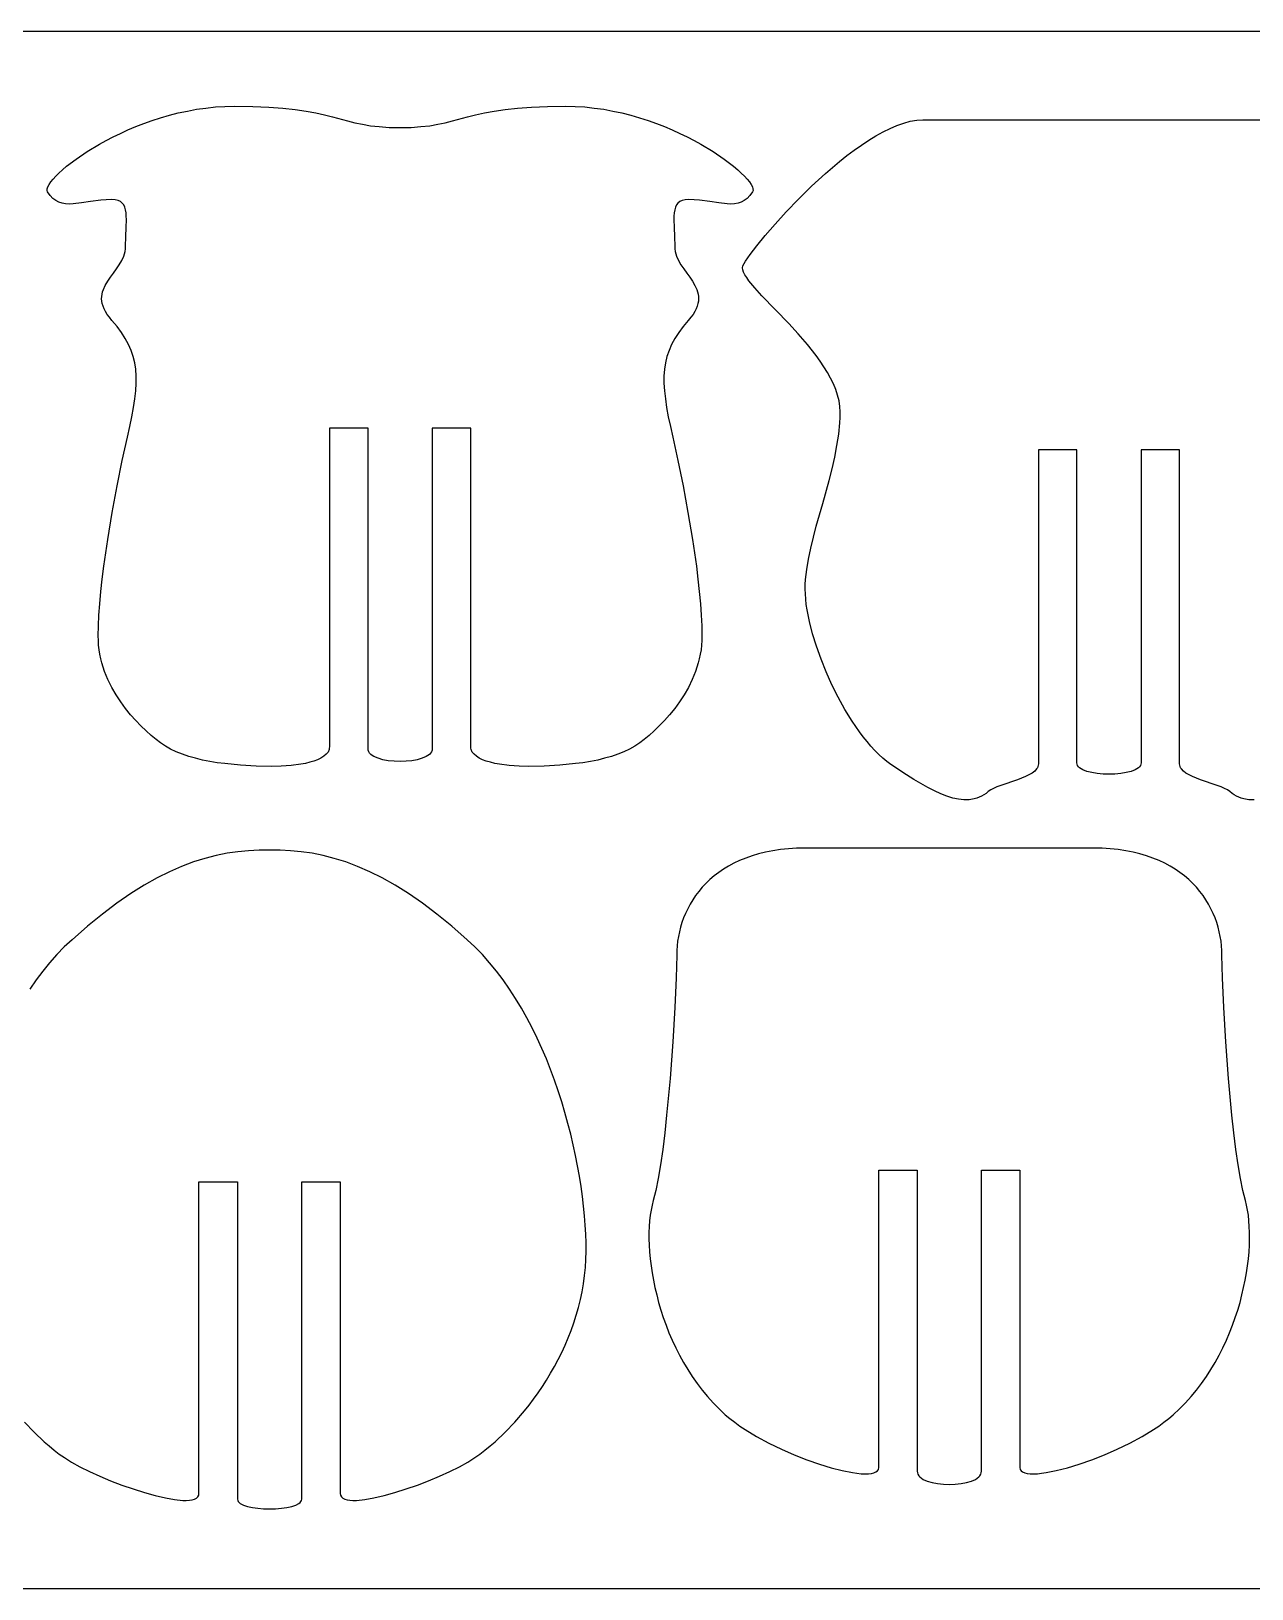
# Model space of a CAD drawing. Extents: x -1907 to 1907, y -3764 to 3764.
# Drawn here: x 45 to 1187, y 2307 to 3764 of the extents above; entities that cross this region are included whole.
import ezdxf

# ---------------------------------------------------------------- set-up
doc = ezdxf.new("R2010")
doc.units = 0
doc.header["$MEASUREMENT"] = 0
doc.layers.get('0').update_dxf_attribs({"linetype": 'CONTINUOUS'})

msp = doc.modelspace()

# ---------------------------------------------------------------- linework, layer by layer
for p, q in [((-1907, 3764.3), (1907, 3764.3)), ((182.4, 3687.7), (190.9, 3689.5)), ((190.9, 3689.5), (199.5, 3691.1)), ((199.5, 3691.1), (208.2, 3692.3)), ((208.2, 3692.3), (217.1, 3693.3)), ((217.1, 3693.3), (226, 3693.8)), ((226, 3693.8), (235.1, 3694)), ((235.1, 3694), (252.1, 3693.8)), ((252.1, 3693.8), (267, 3693.2)), ((267, 3693.2), (280.2, 3692.2)), ((280.2, 3692.2), (291.8, 3690.9)), ((291.8, 3690.9), (302, 3689.4)), ((302, 3689.4), (311.1, 3687.7)), ((468.8, 3687.7), (477.9, 3689.4)), ((477.9, 3689.4), (488.1, 3690.9)), ((488.1, 3690.9), (499.7, 3692.2)), ((499.7, 3692.2), (512.8, 3693.2)), ((512.8, 3693.2), (527.8, 3693.8)), ((527.8, 3693.8), (544.8, 3694)), ((544.8, 3694), (553.8, 3693.8)), ((553.8, 3693.8), (562.8, 3693.3)), ((562.8, 3693.3), (571.6, 3692.3)), ((571.6, 3692.3), (580.4, 3691.1)), ((580.4, 3691.1), (589, 3689.5)), ((589, 3689.5), (597.5, 3687.7)), ((135.3, 3671.9), (142.6, 3674.9)), ((142.6, 3674.9), (150.2, 3677.9)), ((150.2, 3677.9), (157.9, 3680.6)), ((157.9, 3680.6), (165.9, 3683.2)), ((165.9, 3683.2), (174.1, 3685.6)), ((174.1, 3685.6), (182.4, 3687.7)), ((311.1, 3687.7), (319.3, 3685.9)), ((319.3, 3685.9), (326.8, 3684)), ((326.8, 3684), (340.8, 3680.3)), ((340.8, 3680.3), (347.6, 3678.6)), ((347.6, 3678.6), (354.7, 3677.1)), ((354.7, 3677.1), (362.3, 3675.8)), ((362.3, 3675.8), (370.5, 3674.9)), ((370.5, 3674.9), (379.7, 3674.2)), ((379.7, 3674.2), (389.9, 3674)), ((389.9, 3674), (400.2, 3674.2)), ((400.2, 3674.2), (409.4, 3674.9)), ((409.4, 3674.9), (417.6, 3675.8)), ((417.6, 3675.8), (425.2, 3677.1)), ((425.2, 3677.1), (432.2, 3678.6)), ((432.2, 3678.6), (439.1, 3680.3)), ((439.1, 3680.3), (453, 3684)), ((453, 3684), (460.6, 3685.9)), ((460.6, 3685.9), (468.8, 3687.7)), ((597.5, 3687.7), (605.8, 3685.6)), ((605.8, 3685.6), (614, 3683.2)), ((614, 3683.2), (621.9, 3680.6)), ((621.9, 3680.6), (629.7, 3677.9)), ((629.7, 3677.9), (637.3, 3674.9)), ((637.3, 3674.9), (644.6, 3671.9)), ((841.8, 3670.1), (848.4, 3673.3)), ((848.4, 3673.3), (854.8, 3676.1)), ((854.8, 3676.1), (861.1, 3678.3)), ((861.1, 3678.3), (867.3, 3679.9)), ((867.3, 3679.9), (873.3, 3680.9)), ((873.3, 3680.9), (879, 3681.3)), ((879, 3681.3), (1227.4, 3681.3)), ((108.6, 3658.5), (114.8, 3661.9)), ((114.8, 3661.9), (121.4, 3665.3)), ((121.4, 3665.3), (128.2, 3668.6)), ((128.2, 3668.6), (135.3, 3671.9)), ((644.6, 3671.9), (651.7, 3668.6)), ((651.7, 3668.6), (658.5, 3665.3)), ((658.5, 3665.3), (665.1, 3661.9)), ((665.1, 3661.9), (671.3, 3658.5)), ((821.6, 3657.7), (828.4, 3662.2)), ((828.4, 3662.2), (835.1, 3666.4)), ((835.1, 3666.4), (841.8, 3670.1)), ((77.9, 3637.8), (86.7, 3644.5)), ((86.7, 3644.5), (97, 3651.5)), ((97, 3651.5), (108.6, 3658.5)), ((671.3, 3658.5), (682.9, 3651.5)), ((682.9, 3651.5), (693.2, 3644.5)), ((693.2, 3644.5), (702, 3637.8)), ((801.2, 3642.4), (808, 3647.8)), ((808, 3647.8), (814.8, 3652.9)), ((814.8, 3652.9), (821.6, 3657.7)), ((67.7, 3628.5), (70.7, 3631.5)), ((70.7, 3631.5), (74.1, 3634.6)), ((74.1, 3634.6), (77.9, 3637.8)), ((702, 3637.8), (705.8, 3634.6)), ((705.8, 3634.6), (709.2, 3631.5)), ((709.2, 3631.5), (712.1, 3628.5)), ((775, 3619.1), (787.9, 3631)), ((787.9, 3631), (794.5, 3636.8)), ((794.5, 3636.8), (801.2, 3642.4)), ((59.7, 3615.2), (59.8, 3616.8)), ((60.1, 3613.9), (59.7, 3615.2)), ((59.8, 3616.8), (60.4, 3618.6)), ((60.4, 3618.6), (61.5, 3620.8)), ((61.5, 3620.8), (63.1, 3623.1)), ((63.1, 3623.1), (65.2, 3625.7)), ((65.2, 3625.7), (67.7, 3628.5)), ((712.1, 3628.5), (714.7, 3625.7)), ((714.7, 3625.7), (716.8, 3623.1)), ((716.8, 3623.1), (718.4, 3620.8)), ((718.4, 3620.8), (719.5, 3618.6)), ((719.5, 3618.6), (720.1, 3616.8)), ((720.2, 3615.2), (719.8, 3613.9)), ((720.1, 3616.8), (720.2, 3615.2)), ((762.7, 3607), (775, 3619.1)), ((62.5, 3610.5), (60.1, 3613.9)), ((65.1, 3607.8), (62.5, 3610.5)), ((67.8, 3605.7), (65.1, 3607.8)), ((70.7, 3604.2), (67.8, 3605.7)), ((73.8, 3603.2), (70.7, 3604.2)), ((77, 3602.7), (73.8, 3603.2)), ((80.4, 3602.5), (77, 3602.7)), ((84, 3602.7), (80.4, 3602.5)), ((91.7, 3603.6), (84, 3602.7)), ((100.3, 3604.9), (91.7, 3603.6)), ((109.8, 3606.1), (100.3, 3604.9)), ((114.9, 3606.4), (109.8, 3606.1)), ((120.3, 3606.6), (114.9, 3606.4)), ((123.4, 3606.4), (120.3, 3606.6)), ((126, 3605.7), (123.4, 3606.4)), ((128.2, 3604.7), (126, 3605.7)), ((129.9, 3603.3), (128.2, 3604.7)), ((131.3, 3601.6), (129.9, 3603.3)), ((132.3, 3599.5), (131.3, 3601.6)), ((648.6, 3601.6), (647.6, 3599.5)), ((649.9, 3603.3), (648.6, 3601.6)), ((651.7, 3604.7), (649.9, 3603.3)), ((653.8, 3605.7), (651.7, 3604.7)), ((656.5, 3606.4), (653.8, 3605.7)), ((659.6, 3606.6), (656.5, 3606.4)), ((665, 3606.4), (659.6, 3606.6)), ((670.1, 3606.1), (665, 3606.4)), ((679.6, 3604.9), (670.1, 3606.1)), ((688.2, 3603.6), (679.6, 3604.9)), ((695.9, 3602.7), (688.2, 3603.6)), ((699.5, 3602.5), (695.9, 3602.7)), ((702.9, 3602.7), (699.5, 3602.5)), ((706.1, 3603.2), (702.9, 3602.7)), ((709.2, 3604.2), (706.1, 3603.2)), ((712, 3605.7), (709.2, 3604.2)), ((714.8, 3607.8), (712, 3605.7)), ((717.3, 3610.5), (714.8, 3607.8)), ((719.8, 3613.9), (717.3, 3610.5)), ((751.3, 3595.1), (762.7, 3607)), ((133, 3597), (132.3, 3599.5)), ((133.5, 3594.3), (133, 3597)), ((133.7, 3591.2), (133.5, 3594.3)), ((133.6, 3580.4), (133.8, 3587.9)), ((133.8, 3587.9), (133.7, 3591.2)), ((646.2, 3591.2), (646.1, 3587.9)), ((646.1, 3587.9), (646.3, 3580.4)), ((646.4, 3594.3), (646.2, 3591.2)), ((646.9, 3597), (646.4, 3594.3)), ((647.6, 3599.5), (646.9, 3597)), ((740.8, 3583.6), (751.3, 3595.1)), ((133, 3562.8), (133.2, 3572)), ((133.2, 3572), (133.6, 3580.4)), ((646.3, 3580.4), (646.7, 3572)), ((646.7, 3572), (646.9, 3562.8)), ((723.7, 3563.3), (731.6, 3572.9)), ((731.6, 3572.9), (740.8, 3583.6)), ((132, 3556), (132.6, 3558.2)), ((132.6, 3558.2), (132.9, 3560.5)), ((132.9, 3560.5), (133, 3562.8)), ((646.9, 3562.8), (647, 3560.5)), ((647, 3560.5), (647.3, 3558.2)), ((647.3, 3558.2), (647.8, 3556)), ((717.5, 3555.2), (723.7, 3563.3)), ((124.5, 3541.7), (127.2, 3545.6)), ((127.2, 3545.6), (129.5, 3549.6)), ((129.5, 3549.6), (131.3, 3553.8)), ((131.3, 3553.8), (132, 3556)), ((647.8, 3556), (648.5, 3553.8)), ((648.5, 3553.8), (650.4, 3549.6)), ((650.4, 3549.6), (652.7, 3545.6)), ((652.7, 3545.6), (655.3, 3541.7)), ((710.3, 3542.9), (710.6, 3544.6)), ((710.5, 3541), (710.3, 3542.9)), ((710.6, 3544.6), (713.1, 3548.9)), ((713.1, 3548.9), (717.5, 3555.2)), ((114.1, 3526.4), (116.4, 3530.3)), ((116.4, 3530.3), (119, 3534.1)), ((119, 3534.1), (121.8, 3537.9)), ((121.8, 3537.9), (124.5, 3541.7)), ((655.3, 3541.7), (658.1, 3537.9)), ((658.1, 3537.9), (660.9, 3534.1)), ((660.9, 3534.1), (663.5, 3530.3)), ((663.5, 3530.3), (665.8, 3526.4)), ((711.2, 3538.8), (710.5, 3541)), ((712.5, 3536.3), (711.2, 3538.8)), ((714.2, 3533.6), (712.5, 3536.3)), ((716.3, 3530.6), (714.2, 3533.6)), ((721.8, 3524), (716.3, 3530.6)), ((110.7, 3513.9), (110.8, 3516.1)), ((110.9, 3511.6), (110.7, 3513.9)), ((110.8, 3516.1), (111.1, 3518.2)), ((111.1, 3518.2), (111.6, 3520.3)), ((111.6, 3520.3), (112.3, 3522.4)), ((112.3, 3522.4), (114.1, 3526.4)), ((665.8, 3526.4), (667.6, 3522.4)), ((667.6, 3522.4), (668.3, 3520.3)), ((668.3, 3520.3), (668.8, 3518.2)), ((668.8, 3518.2), (669.1, 3516.1)), ((669.2, 3513.9), (669, 3511.6)), ((669.1, 3516.1), (669.2, 3513.9)), ((728.5, 3516.7), (721.8, 3524)), ((728.5, 3516.7), (753.5, 3490.6)), ((111.3, 3509.3), (110.9, 3511.6)), ((112, 3506.9), (111.3, 3509.3)), ((113, 3504.4), (112, 3506.9)), ((114.3, 3501.9), (113, 3504.4)), ((115.9, 3499.2), (114.3, 3501.9)), ((117.9, 3496.5), (115.9, 3499.2)), ((664, 3499.2), (662, 3496.5)), ((665.6, 3501.9), (664, 3499.2)), ((666.9, 3504.4), (665.6, 3501.9)), ((667.9, 3506.9), (666.9, 3504.4)), ((668.6, 3509.3), (667.9, 3506.9)), ((669, 3511.6), (668.6, 3509.3)), ((120.3, 3493.6), (117.9, 3496.5)), ((125.1, 3487.9), (120.3, 3493.6)), ((129.3, 3482.2), (125.1, 3487.9)), ((654.8, 3487.9), (650.6, 3482.2)), ((659.6, 3493.6), (654.8, 3487.9)), ((662, 3496.5), (659.6, 3493.6)), ((762.3, 3481), (753.5, 3490.6)), ((132.8, 3476.7), (129.3, 3482.2)), ((135.9, 3471.1), (132.8, 3476.7)), ((138.3, 3465.5), (135.9, 3471.1)), ((644, 3471.1), (641.6, 3465.5)), ((647, 3476.7), (644, 3471.1)), ((650.6, 3482.2), (647, 3476.7)), ((771, 3470.9), (762.3, 3481)), ((779.2, 3460.6), (771, 3470.9)), ((140.2, 3459.8), (138.3, 3465.5)), ((141.7, 3453.9), (140.2, 3459.8)), ((639.6, 3459.8), (638.2, 3453.9)), ((641.6, 3465.5), (639.6, 3459.8)), ((782.9, 3455.4), (779.2, 3460.6)), ((786.5, 3450.1), (782.9, 3455.4)), ((142.6, 3447.8), (141.7, 3453.9)), ((143, 3441.4), (142.6, 3447.8)), ((143, 3434.7), (143, 3441.4)), ((637.3, 3447.8), (636.8, 3441.4)), ((636.8, 3441.4), (636.8, 3434.7)), ((638.2, 3453.9), (637.3, 3447.8)), ((789.8, 3444.8), (786.5, 3450.1)), ((792.7, 3439.5), (789.8, 3444.8)), ((141.8, 3420.1), (142.6, 3427.6)), ((142.6, 3427.6), (143, 3434.7)), ((636.8, 3434.7), (637.3, 3427.6)), ((637.3, 3427.6), (638.1, 3420.1)), ((795.3, 3434.2), (792.7, 3439.5)), ((797.5, 3428.9), (795.3, 3434.2)), ((799.3, 3423.6), (797.5, 3428.9)), ((139, 3403.4), (140.6, 3412)), ((140.6, 3412), (141.8, 3420.1)), ((638.1, 3420.1), (639.3, 3412)), ((639.3, 3412), (640.9, 3403.4)), ((800.7, 3418.3), (799.3, 3423.6)), ((801.5, 3413.1), (800.7, 3418.3)), ((801.8, 3408), (801.5, 3413.1)), ((137.1, 3394.2), (139, 3403.4)), ((640.9, 3403.4), (642.8, 3394.2)), ((800.3, 3387.1), (801.4, 3397.6)), ((801.4, 3397.6), (801.7, 3402.8)), ((801.7, 3402.8), (801.8, 3408)), ((130, 3362.5), (134.8, 3384.3)), ((134.8, 3384.3), (137.1, 3394.2)), ((323.8, 3392.6), (323.8, 3094.7)), ((359.9, 3392.6), (323.8, 3392.6)), ((359.9, 3092.8), (359.9, 3392.6)), ((420, 3392.6), (420, 3092.8)), ((456, 3392.6), (420, 3392.6)), ((456, 3094.7), (456, 3392.6)), ((642.8, 3394.2), (645, 3384.3)), ((645, 3384.3), (649.9, 3362.5)), ((798.7, 3376.4), (800.3, 3387.1)), ((796.6, 3365.6), (798.7, 3376.4)), ((987.1, 3372.5), (987.1, 3078.5)), ((1023.2, 3372.5), (987.1, 3372.5)), ((1023.2, 3079.5), (1023.2, 3372.5)), ((1083.3, 3372.5), (1083.3, 3079.5)), ((1119.3, 3372.5), (1083.3, 3372.5)), ((1119.3, 3078.5), (1119.3, 3372.5)), ((125.2, 3338.8), (130, 3362.5)), ((649.9, 3362.5), (654.7, 3338.8)), ((791.4, 3343.9), (794.1, 3354.8)), ((794.1, 3354.8), (796.6, 3365.6)), ((120.6, 3313.9), (125.2, 3338.8)), ((654.7, 3338.8), (659.3, 3313.9)), ((785.4, 3322.3), (791.4, 3343.9)), ((116.4, 3288.6), (120.6, 3313.9)), ((659.3, 3313.9), (663.5, 3288.6)), ((779.3, 3301), (785.4, 3322.3)), ((776.6, 3290.6), (779.3, 3301)), ((112.8, 3263.6), (116.4, 3288.6)), ((663.5, 3288.6), (667.1, 3263.6)), ((772, 3270.3), (774.1, 3280.3)), ((774.1, 3280.3), (776.6, 3290.6)), ((770.4, 3260.6), (772, 3270.3)), ((110, 3239.8), (111.3, 3251.5)), ((111.3, 3251.5), (112.8, 3263.6)), ((667.1, 3263.6), (668.6, 3251.5)), ((668.6, 3251.5), (669.9, 3239.8)), ((769, 3246.6), (769.3, 3251.2)), ((769.3, 3251.2), (770.4, 3260.6)), ((108.9, 3228.5), (110, 3239.8)), ((669.9, 3239.8), (670.9, 3228.5)), ((769, 3242.1), (769, 3246.6)), ((769.1, 3237.6), (769, 3242.1)), ((769.4, 3232.8), (769.1, 3237.6)), ((108.2, 3217.8), (108.9, 3228.5)), ((670.9, 3228.5), (671.7, 3217.8)), ((770, 3227.8), (769.4, 3232.8)), ((770.8, 3222.6), (770, 3227.8)), ((772.9, 3211.8), (770.8, 3222.6)), ((107.5, 3198.4), (107.7, 3207.7)), ((107.7, 3207.7), (108.2, 3217.8)), ((671.7, 3217.8), (672.2, 3207.7)), ((672.2, 3207.7), (672.4, 3198.4)), ((775.8, 3200.4), (772.9, 3211.8)), ((107.6, 3194), (107.5, 3198.4)), ((107.9, 3189.6), (107.6, 3194)), ((672.3, 3194), (672, 3189.6)), ((672.4, 3198.4), (672.3, 3194)), ((779.5, 3188.6), (775.8, 3200.4)), ((108.4, 3185.4), (107.9, 3189.6)), ((109.1, 3181.2), (108.4, 3185.4)), ((110, 3177), (109.1, 3181.2)), ((670.8, 3181.2), (669.9, 3177)), ((671.5, 3185.4), (670.8, 3181.2)), ((672, 3189.6), (671.5, 3185.4)), ((783.8, 3176.6), (779.5, 3188.6)), ((111, 3173), (110, 3177)), ((113.5, 3165), (111, 3173)), ((116.6, 3157.5), (113.5, 3165)), ((666.3, 3165), (663.3, 3157.5)), ((668.9, 3173), (666.3, 3165)), ((669.9, 3177), (668.9, 3173)), ((788.6, 3164.6), (783.8, 3176.6)), ((794, 3152.6), (788.6, 3164.6)), ((120.2, 3150.2), (116.6, 3157.5)), ((124.2, 3143.2), (120.2, 3150.2)), ((659.7, 3150.2), (655.7, 3143.2)), ((663.3, 3157.5), (659.7, 3150.2)), ((799.9, 3140.9), (794, 3152.6)), ((128.5, 3136.7), (124.2, 3143.2)), ((133, 3130.4), (128.5, 3136.7)), ((651.4, 3136.7), (646.9, 3130.4)), ((655.7, 3143.2), (651.4, 3136.7)), ((806.1, 3129.5), (799.9, 3140.9)), ((137.8, 3124.6), (133, 3130.4)), ((142.6, 3119.1), (137.8, 3124.6)), ((642.1, 3124.6), (637.3, 3119.1)), ((646.9, 3130.4), (642.1, 3124.6)), ((812.8, 3118.7), (806.1, 3129.5)), ((147.5, 3114.1), (142.6, 3119.1)), ((152.3, 3109.5), (147.5, 3114.1)), ((157, 3105.3), (152.3, 3109.5)), ((161.6, 3101.5), (157, 3105.3)), ((622.9, 3105.3), (618.3, 3101.5)), ((627.6, 3109.5), (622.9, 3105.3)), ((632.4, 3114.1), (627.6, 3109.5)), ((637.3, 3119.1), (632.4, 3114.1)), ((819.7, 3108.6), (812.8, 3118.7)), ((823.2, 3103.9), (819.7, 3108.6)), ((165.8, 3098.2), (161.6, 3101.5)), ((170.3, 3095.1), (165.8, 3098.2)), ((175.2, 3092.4), (170.3, 3095.1)), ((180.5, 3089.9), (175.2, 3092.4)), ((323.5, 3092.1), (322.5, 3089.7)), ((323.7, 3093.3), (323.5, 3092.1)), ((323.8, 3094.7), (323.7, 3093.3)), ((360.1, 3091.3), (359.9, 3092.8)), ((360.6, 3090), (360.1, 3091.3)), ((419.8, 3091.3), (419.3, 3090)), ((420, 3092.8), (419.8, 3091.3)), ((456.1, 3093.3), (456, 3094.7)), ((456.4, 3092.1), (456.1, 3093.3)), ((457.4, 3089.7), (456.4, 3092.1)), ((604.7, 3092.4), (599.3, 3089.9)), ((609.6, 3095.1), (604.7, 3092.4)), ((614.1, 3098.2), (609.6, 3095.1)), ((618.3, 3101.5), (614.1, 3098.2)), ((826.8, 3099.4), (823.2, 3103.9)), ((830.5, 3095.1), (826.8, 3099.4)), ((834.2, 3091.1), (830.5, 3095.1)), ((837.9, 3087.4), (834.2, 3091.1)), ((186.2, 3087.6), (180.5, 3089.9)), ((192.2, 3085.6), (186.2, 3087.6)), ((198.5, 3083.8), (192.2, 3085.6)), ((205.1, 3082.2), (198.5, 3083.8)), ((211.9, 3080.9), (205.1, 3082.2)), ((218.9, 3079.7), (211.9, 3080.9)), ((226, 3078.8), (218.9, 3079.7)), ((240.5, 3077.3), (226, 3078.8)), ((255.2, 3076.6), (240.5, 3077.3)), ((269.7, 3076.3), (255.2, 3076.6)), ((278.6, 3076.5), (269.7, 3076.3)), ((287.9, 3077.2), (278.6, 3076.5)), ((297, 3078.3), (287.9, 3077.2)), ((301.3, 3079.1), (297, 3078.3)), ((305.4, 3080.1), (301.3, 3079.1)), ((309.3, 3081.2), (305.4, 3080.1)), ((312.8, 3082.5), (309.3, 3081.2)), ((315.9, 3084), (312.8, 3082.5)), ((318.6, 3085.7), (315.9, 3084)), ((320.8, 3087.6), (318.6, 3085.7)), ((322.5, 3089.7), (320.8, 3087.6)), ((361.4, 3088.7), (360.6, 3090)), ((362.5, 3087.5), (361.4, 3088.7)), ((363.8, 3086.4), (362.5, 3087.5)), ((365.4, 3085.5), (363.8, 3086.4)), ((369.3, 3083.8), (365.4, 3085.5)), ((373.8, 3082.5), (369.3, 3083.8)), ((378.9, 3081.5), (373.8, 3082.5)), ((384.3, 3081), (378.9, 3081.5)), ((389.9, 3080.8), (384.3, 3081)), ((395.5, 3081), (389.9, 3080.8)), ((401, 3081.5), (395.5, 3081)), ((406, 3082.5), (401, 3081.5)), ((410.6, 3083.8), (406, 3082.5)), ((414.4, 3085.5), (410.6, 3083.8)), ((416, 3086.4), (414.4, 3085.5)), ((417.4, 3087.5), (416, 3086.4)), ((418.5, 3088.7), (417.4, 3087.5)), ((419.3, 3090), (418.5, 3088.7)), ((459.1, 3087.6), (457.4, 3089.7)), ((461.3, 3085.7), (459.1, 3087.6)), ((464, 3084), (461.3, 3085.7)), ((467.1, 3082.5), (464, 3084)), ((470.6, 3081.2), (467.1, 3082.5)), ((474.5, 3080.1), (470.6, 3081.2)), ((478.6, 3079.1), (474.5, 3080.1)), ((482.9, 3078.3), (478.6, 3079.1)), ((492, 3077.2), (482.9, 3078.3)), ((501.2, 3076.5), (492, 3077.2)), ((510.2, 3076.3), (501.2, 3076.5)), ((524.7, 3076.6), (510.2, 3076.3)), ((539.4, 3077.3), (524.7, 3076.6)), ((553.9, 3078.8), (539.4, 3077.3)), ((561, 3079.7), (553.9, 3078.8)), ((568, 3080.9), (561, 3079.7)), ((574.8, 3082.2), (568, 3080.9)), ((581.3, 3083.8), (574.8, 3082.2)), ((587.6, 3085.6), (581.3, 3083.8)), ((593.7, 3087.6), (587.6, 3085.6)), ((599.3, 3089.9), (593.7, 3087.6)), ((841.6, 3084), (837.9, 3087.4)), ((845.4, 3080.9), (841.6, 3084)), ((849.1, 3078.1), (845.4, 3080.9)), ((863.7, 3068.4), (849.1, 3078.1)), ((986.7, 3076.1), (986.2, 3075)), ((987, 3077.3), (986.7, 3076.1)), ((987.1, 3078.5), (987, 3077.3)), ((1023.3, 3078.2), (1023.2, 3079.5)), ((1023.8, 3077), (1023.3, 3078.2)), ((1024.7, 3075.9), (1023.8, 3077)), ((1025.7, 3074.9), (1024.7, 3075.9)), ((1081.8, 3075.9), (1080.7, 3074.9)), ((1082.6, 3077), (1081.8, 3075.9)), ((1083.1, 3078.2), (1082.6, 3077)), ((1083.3, 3079.5), (1083.1, 3078.2)), ((1119.4, 3077.3), (1119.3, 3078.5)), ((1119.7, 3076.1), (1119.4, 3077.3)), ((1120.2, 3075), (1119.7, 3076.1)), ((870.6, 3064.1), (863.7, 3068.4)), ((877.2, 3060.1), (870.6, 3064.1)), ((967.5, 3063.8), (951.9, 3058.4)), ((975, 3066.7), (967.5, 3063.8)), ((978.3, 3068.3), (975, 3066.7)), ((981.2, 3070), (978.3, 3068.3)), ((983.7, 3071.9), (981.2, 3070)), ((985.5, 3073.9), (983.7, 3071.9)), ((986.2, 3075), (985.5, 3073.9)), ((1027.1, 3074), (1025.7, 3074.9)), ((1028.7, 3073.1), (1027.1, 3074)), ((1032.6, 3071.6), (1028.7, 3073.1)), ((1037.1, 3070.5), (1032.6, 3071.6)), ((1042.2, 3069.6), (1037.1, 3070.5)), ((1047.6, 3069.1), (1042.2, 3069.6)), ((1053.2, 3069), (1047.6, 3069.1)), ((1058.8, 3069.1), (1053.2, 3069)), ((1064.2, 3069.6), (1058.8, 3069.1)), ((1069.3, 3070.5), (1064.2, 3069.6)), ((1073.9, 3071.6), (1069.3, 3070.5)), ((1077.7, 3073.1), (1073.9, 3071.6)), ((1079.3, 3074), (1077.7, 3073.1)), ((1080.7, 3074.9), (1079.3, 3074)), ((1120.9, 3073.9), (1120.2, 3075)), ((1122.8, 3071.9), (1120.9, 3073.9)), ((1125.2, 3070), (1122.8, 3071.9)), ((1128.1, 3068.3), (1125.2, 3070)), ((1131.4, 3066.7), (1128.1, 3068.3)), ((1138.9, 3063.8), (1131.4, 3066.7)), ((1154.5, 3058.4), (1138.9, 3063.8)), ((883.6, 3056.4), (877.2, 3060.1)), ((889.8, 3053.3), (883.6, 3056.4)), ((895.8, 3050.5), (889.8, 3053.3)), ((901.5, 3048.3), (895.8, 3050.5)), ((907.1, 3046.6), (901.5, 3048.3)), ((912.4, 3045.5), (907.1, 3046.6)), ((929.4, 3046.5), (927.1, 3045.9)), ((931.7, 3047.4), (929.4, 3046.5)), ((933.9, 3048.4), (931.7, 3047.4)), ((936.1, 3049.6), (933.9, 3048.4)), ((938.2, 3051), (936.1, 3049.6)), ((940.2, 3052.6), (938.2, 3051)), ((942.5, 3054.2), (940.2, 3052.6)), ((945.2, 3055.7), (942.5, 3054.2)), ((948.4, 3057.1), (945.2, 3055.7)), ((951.9, 3058.4), (948.4, 3057.1)), ((1158, 3057.1), (1154.5, 3058.4)), ((1161.2, 3055.7), (1158, 3057.1)), ((1164, 3054.2), (1161.2, 3055.7)), ((1166.2, 3052.6), (1164, 3054.2)), ((1168.3, 3051), (1166.2, 3052.6)), ((1170.4, 3049.6), (1168.3, 3051)), ((1172.5, 3048.4), (1170.4, 3049.6)), ((1174.7, 3047.4), (1172.5, 3048.4)), ((1177, 3046.5), (1174.7, 3047.4)), ((1179.3, 3045.9), (1177, 3046.5)), ((917.5, 3045), (912.4, 3045.5)), ((922.4, 3045.1), (917.5, 3045)), ((927.1, 3045.9), (922.4, 3045.1)), ((1184, 3045.1), (1179.3, 3045.9)), ((1188.9, 3045), (1184, 3045.1)), ((207.3, 2990.2), (196.6, 2986.8)), ((217.8, 2992.8), (207.3, 2990.2)), ((228.1, 2994.9), (217.8, 2992.8)), ((238.2, 2996.3), (228.1, 2994.9)), ((248.2, 2997.3), (238.2, 2996.3)), ((258.1, 2997.8), (248.2, 2997.3)), ((267.9, 2998), (258.1, 2997.8)), ((277.6, 2997.8), (267.9, 2998)), ((287.5, 2997.3), (277.6, 2997.8)), ((297.5, 2996.3), (287.5, 2997.3)), ((307.6, 2994.9), (297.5, 2996.3)), ((317.9, 2992.8), (307.6, 2994.9)), ((328.4, 2990.2), (317.9, 2992.8)), ((339.1, 2986.8), (328.4, 2990.2)), ((707.6, 2988.2), (702.3, 2985.7)), ((713.3, 2990.5), (707.6, 2988.2)), ((719.2, 2992.6), (713.3, 2990.5)), ((725.4, 2994.4), (719.2, 2992.6)), ((731.9, 2996), (725.4, 2994.4)), ((738.7, 2997.3), (731.9, 2996)), ((745.8, 2998.4), (738.7, 2997.3)), ((753.2, 2999.2), (745.8, 2998.4)), ((760.9, 2999.6), (753.2, 2999.2)), ((769, 2999.8), (760.9, 2999.6)), ((1038.6, 2999.8), (769, 2999.8)), ((1046.7, 2999.6), (1038.6, 2999.8)), ((1054.4, 2999.2), (1046.7, 2999.6)), ((1061.8, 2998.4), (1054.4, 2999.2)), ((1068.9, 2997.3), (1061.8, 2998.4)), ((1075.7, 2996), (1068.9, 2997.3)), ((1082.2, 2994.4), (1075.7, 2996)), ((1088.4, 2992.6), (1082.2, 2994.4)), ((1094.3, 2990.5), (1088.4, 2992.6)), ((1100, 2988.2), (1094.3, 2990.5)), ((1105.3, 2985.7), (1100, 2988.2)), ((174.2, 2977.7), (162.5, 2971.9)), ((185.5, 2982.7), (174.2, 2977.7)), ((196.6, 2986.8), (185.5, 2982.7)), ((350.2, 2982.7), (339.1, 2986.8)), ((361.5, 2977.7), (350.2, 2982.7)), ((373.2, 2971.9), (361.5, 2977.7)), ((683.7, 2973.7), (679.7, 2970.3)), ((688, 2977), (683.7, 2973.7)), ((692.5, 2980.1), (688, 2977)), ((697.2, 2983), (692.5, 2980.1)), ((702.3, 2985.7), (697.2, 2983)), ((1110.3, 2983), (1105.3, 2985.7)), ((1115.1, 2980.1), (1110.3, 2983)), ((1119.6, 2977), (1115.1, 2980.1)), ((1123.9, 2973.7), (1119.6, 2977)), ((1127.9, 2970.3), (1123.9, 2973.7)), ((150.4, 2965.1), (137.9, 2957.2)), ((162.5, 2971.9), (150.4, 2965.1)), ((385.3, 2965.1), (373.2, 2971.9)), ((397.8, 2957.2), (385.3, 2965.1)), ((669.4, 2959.2), (666.4, 2955.3)), ((672.6, 2963.1), (669.4, 2959.2)), ((676, 2966.8), (672.6, 2963.1)), ((679.7, 2970.3), (676, 2966.8)), ((1131.6, 2966.8), (1127.9, 2970.3)), ((1135, 2963.1), (1131.6, 2966.8)), ((1138.2, 2959.2), (1135, 2963.1)), ((1141.2, 2955.3), (1138.2, 2959.2)), ((124.9, 2948.3), (111.5, 2938.1)), ((137.9, 2957.2), (124.9, 2948.3)), ((410.8, 2948.3), (397.8, 2957.2)), ((424.2, 2938.1), (410.8, 2948.3)), ((661.2, 2947.2), (659, 2943)), ((663.7, 2951.3), (661.2, 2947.2)), ((666.4, 2955.3), (663.7, 2951.3)), ((1143.9, 2951.3), (1141.2, 2955.3)), ((1146.4, 2947.2), (1143.9, 2951.3)), ((1148.6, 2943), (1146.4, 2947.2)), ((111.5, 2938.1), (97.5, 2926.8)), ((438.2, 2926.8), (424.2, 2938.1)), ((653.6, 2930.1), (652.3, 2925.7)), ((655.2, 2934.4), (653.6, 2930.1)), ((657, 2938.7), (655.2, 2934.4)), ((659, 2943), (657, 2938.7)), ((1150.6, 2938.7), (1148.6, 2943)), ((1152.4, 2934.4), (1150.6, 2938.7)), ((1154, 2930.1), (1152.4, 2934.4)), ((1155.3, 2925.7), (1154, 2930.1)), ((97.5, 2926.8), (83, 2914.1)), ((452.7, 2914.1), (438.2, 2926.8)), ((650.3, 2917), (649.6, 2912.6)), ((651.2, 2921.3), (650.3, 2917)), ((652.3, 2925.7), (651.2, 2921.3)), ((1156.4, 2921.3), (1155.3, 2925.7)), ((1157.3, 2917), (1156.4, 2921.3)), ((1158, 2912.6), (1157.3, 2917)), ((75.7, 2907.3), (68.7, 2900.1)), ((83, 2914.1), (75.7, 2907.3)), ((460, 2907.3), (452.7, 2914.1)), ((467, 2900.1), (460, 2907.3)), ((648.8, 2903.9), (648.7, 2899.6)), ((649.1, 2908.2), (648.8, 2903.9)), ((649.6, 2912.6), (649.1, 2908.2)), ((1158.5, 2908.2), (1158, 2912.6)), ((1158.8, 2903.9), (1158.5, 2908.2)), ((1158.9, 2899.6), (1158.8, 2903.9)), ((62, 2892.5), (55.6, 2884.6)), ((68.7, 2900.1), (62, 2892.5)), ((473.7, 2892.5), (467, 2900.1)), ((480.1, 2884.6), (473.7, 2892.5)), ((648.7, 2899.6), (648.3, 2878.4)), ((1159.3, 2878.4), (1158.9, 2899.6)), ((49.4, 2876.4), (43.4, 2867.9)), ((55.6, 2884.6), (49.4, 2876.4)), ((486.3, 2876.4), (480.1, 2884.6)), ((492.3, 2867.9), (486.3, 2876.4)), ((648.3, 2878.4), (647.1, 2850.6)), ((1160.5, 2850.6), (1159.3, 2878.4)), ((498, 2859.1), (492.3, 2867.9)), ((503.4, 2850.1), (498, 2859.1)), ((508.6, 2840.9), (503.4, 2850.1)), ((647.1, 2850.6), (645.1, 2818.4)), ((1162.5, 2818.4), (1160.5, 2850.6)), ((513.5, 2831.5), (508.6, 2840.9)), ((518.2, 2822), (513.5, 2831.5)), ((522.6, 2812.3), (518.2, 2822)), ((645.1, 2818.4), (642.5, 2784.1)), ((1165.1, 2784.1), (1162.5, 2818.4)), ((526.8, 2802.5), (522.6, 2812.3)), ((530.7, 2792.5), (526.8, 2802.5)), ((534.5, 2782.5), (530.7, 2792.5)), ((642.5, 2784.1), (639.3, 2749.8)), ((1168.2, 2749.8), (1165.1, 2784.1)), ((537.9, 2772.5), (534.5, 2782.5)), ((541.2, 2762.4), (537.9, 2772.5)), ((544.2, 2752.3), (541.2, 2762.4)), ((547, 2742.2), (544.2, 2752.3)), ((549.6, 2732.1), (547, 2742.2)), ((639.3, 2749.8), (637.5, 2733.4)), ((1170, 2733.4), (1168.2, 2749.8)), ((551.9, 2722.1), (549.6, 2732.1)), ((637.5, 2733.4), (635.6, 2717.9)), ((1172, 2717.9), (1170, 2733.4)), ((554.1, 2712.2), (551.9, 2722.1)), ((556, 2702.4), (554.1, 2712.2)), ((635.6, 2717.9), (633.6, 2703.5)), ((1174, 2703.5), (1172, 2717.9)), ((557.7, 2692.7), (556, 2702.4)), ((633.6, 2703.5), (631.4, 2690.5)), ((837.7, 2420.1), (837.7, 2698.3)), ((837.7, 2698.3), (873.7, 2698.3)), ((873.7, 2698.3), (873.7, 2416.7)), ((933.8, 2416.7), (933.8, 2698.3)), ((933.8, 2698.3), (969.9, 2698.3)), ((969.9, 2698.3), (969.9, 2420.1)), ((1176.2, 2690.5), (1174, 2703.5)), ((201.7, 2396), (201.7, 2687.4)), ((201.7, 2687.4), (237.8, 2687.4)), ((237.8, 2687.4), (237.8, 2390.5)), ((297.9, 2390.5), (297.9, 2687.4)), ((297.9, 2687.4), (334, 2687.4)), ((334, 2687.4), (334, 2396)), ((559.2, 2683.2), (557.7, 2692.7)), ((560.5, 2673.9), (559.2, 2683.2)), ((631.4, 2690.5), (629.2, 2679.3)), ((1178.4, 2679.3), (1176.2, 2690.5)), ((562.4, 2655.7), (560.5, 2673.9)), ((626.8, 2670), (625.7, 2665.7)), ((629.2, 2679.3), (626.8, 2670)), ((1180.8, 2670), (1178.4, 2679.3)), ((1181.9, 2665.7), (1180.8, 2670)), ((563.1, 2647), (562.4, 2655.7)), ((624, 2656.3), (623.4, 2651.1)), ((624.8, 2661.1), (624, 2656.3)), ((625.7, 2665.7), (624.8, 2661.1)), ((1182.8, 2661.1), (1181.9, 2665.7)), ((1183.6, 2656.3), (1182.8, 2661.1)), ((1184.1, 2651.1), (1183.6, 2656.3)), ((563.6, 2638.6), (563.1, 2647)), ((563.9, 2630.4), (563.6, 2638.6)), ((623, 2645.7), (622.8, 2640.1)), ((622.8, 2640.1), (622.8, 2634.2)), ((623.4, 2651.1), (623, 2645.7)), ((1184.5, 2645.7), (1184.1, 2651.1)), ((1184.7, 2640.1), (1184.5, 2645.7)), ((1184.8, 2634.2), (1184.7, 2640.1)), ((564, 2622.6), (563.9, 2630.4)), ((622.8, 2634.2), (623, 2628.1)), ((623, 2628.1), (623.4, 2621.9)), ((1184.2, 2621.9), (1184.6, 2628.1)), ((1184.6, 2628.1), (1184.8, 2634.2)), ((563.3, 2607.3), (563.8, 2614.9)), ((563.8, 2614.9), (564, 2622.6)), ((623.4, 2621.9), (624, 2615.5)), ((624, 2615.5), (624.7, 2608.9)), ((1182.8, 2608.9), (1183.6, 2615.5)), ((1183.6, 2615.5), (1184.2, 2621.9)), ((561.5, 2592.2), (562.6, 2599.7)), ((562.6, 2599.7), (563.3, 2607.3)), ((624.7, 2608.9), (625.7, 2602.2)), ((625.7, 2602.2), (626.9, 2595.4)), ((626.9, 2595.4), (628.3, 2588.5)), ((1179.2, 2588.5), (1180.7, 2595.4)), ((1180.7, 2595.4), (1181.9, 2602.2)), ((1181.9, 2602.2), (1182.8, 2608.9)), ((558.7, 2577.3), (560.2, 2584.7)), ((560.2, 2584.7), (561.5, 2592.2)), ((628.3, 2588.5), (630, 2581.6)), ((630, 2581.6), (631.8, 2574.5)), ((1175.8, 2574.5), (1177.6, 2581.6)), ((1177.6, 2581.6), (1179.2, 2588.5)), ((554.8, 2562.7), (556.8, 2569.9)), ((556.8, 2569.9), (558.7, 2577.3)), ((631.8, 2574.5), (633.9, 2567.5)), ((633.9, 2567.5), (636.2, 2560.4)), ((1171.4, 2560.4), (1173.7, 2567.5)), ((1173.7, 2567.5), (1175.8, 2574.5)), ((549.9, 2548.4), (552.5, 2555.5)), ((552.5, 2555.5), (554.8, 2562.7)), ((636.2, 2560.4), (638.8, 2553.3)), ((638.8, 2553.3), (641.5, 2546.2)), ((1166.1, 2546.2), (1168.8, 2553.3)), ((1168.8, 2553.3), (1171.4, 2560.4)), ((544.3, 2534.6), (547.2, 2541.5)), ((547.2, 2541.5), (549.9, 2548.4)), ((641.5, 2546.2), (644.5, 2539.2)), ((644.5, 2539.2), (647.8, 2532.2)), ((1159.8, 2532.2), (1163.1, 2539.2)), ((1163.1, 2539.2), (1166.1, 2546.2)), ((537.9, 2521.2), (541.2, 2527.8)), ((541.2, 2527.8), (544.3, 2534.6)), ((647.8, 2532.2), (651.3, 2525.3)), ((651.3, 2525.3), (655, 2518.5)), ((1152.6, 2518.5), (1156.3, 2525.3)), ((1156.3, 2525.3), (1159.8, 2532.2)), ((527, 2502), (530.8, 2508.3)), ((530.8, 2508.3), (534.4, 2514.6)), ((534.4, 2514.6), (537.9, 2521.2)), ((655, 2518.5), (659, 2511.8)), ((659, 2511.8), (663.2, 2505.3)), ((1144.3, 2505.3), (1148.6, 2511.8)), ((1148.6, 2511.8), (1152.6, 2518.5)), ((519, 2489.9), (523.1, 2495.9)), ((523.1, 2495.9), (527, 2502)), ((663.2, 2505.3), (667.8, 2498.8)), ((667.8, 2498.8), (672.5, 2492.6)), ((672.5, 2492.6), (677.5, 2486.5)), ((1130, 2486.5), (1135.1, 2492.6)), ((1135.1, 2492.6), (1139.8, 2498.8)), ((1139.8, 2498.8), (1144.3, 2505.3)), ((506.3, 2473.1), (510.6, 2478.5)), ((510.6, 2478.5), (514.9, 2484.1)), ((514.9, 2484.1), (519, 2489.9)), ((677.5, 2486.5), (682.8, 2480.6)), ((682.8, 2480.6), (688.4, 2475)), ((1119.2, 2475), (1124.8, 2480.6)), ((1124.8, 2480.6), (1130, 2486.5)), ((497.3, 2462.7), (506.3, 2473.1)), ((688.4, 2475), (694.2, 2469.5)), ((694.2, 2469.5), (698.5, 2466)), ((698.5, 2466), (703, 2462.5)), ((1104.6, 2462.5), (1109.1, 2466)), ((1109.1, 2466), (1113.3, 2469.5)), ((1113.3, 2469.5), (1119.2, 2475)), ((38.4, 2462.7), (47.6, 2453.1)), ((47.6, 2453.1), (56.9, 2444.3)), ((478.8, 2444.3), (488.1, 2453.1)), ((488.1, 2453.1), (497.3, 2462.7)), ((703, 2462.5), (707.8, 2459)), ((707.8, 2459), (712.8, 2455.6)), ((712.8, 2455.6), (723.5, 2449.1)), ((723.5, 2449.1), (734.9, 2443)), ((1072.7, 2443), (1084.1, 2449.1)), ((1084.1, 2449.1), (1094.8, 2455.6)), ((1094.8, 2455.6), (1099.8, 2459)), ((1099.8, 2459), (1104.6, 2462.5)), ((56.9, 2444.3), (61.7, 2440.3)), ((61.7, 2440.3), (66.4, 2436.4)), ((66.4, 2436.4), (71.1, 2432.8)), ((464.6, 2432.8), (469.3, 2436.4)), ((469.3, 2436.4), (474.1, 2440.3)), ((474.1, 2440.3), (478.8, 2444.3)), ((734.9, 2443), (746.7, 2437.3)), ((746.7, 2437.3), (758.6, 2432)), ((1049, 2432), (1060.9, 2437.3)), ((1060.9, 2437.3), (1072.7, 2443)), ((71.1, 2432.8), (75.8, 2429.4)), ((75.8, 2429.4), (82.5, 2425.2)), ((82.5, 2425.2), (90.3, 2420.9)), ((90.3, 2420.9), (99.2, 2416.5)), ((436.5, 2416.5), (445.4, 2420.9)), ((445.4, 2420.9), (453.2, 2425.2)), ((453.2, 2425.2), (459.9, 2429.4)), ((459.9, 2429.4), (464.6, 2432.8)), ((758.6, 2432), (770.5, 2427.4)), ((770.5, 2427.4), (782.2, 2423.3)), ((782.2, 2423.3), (793.3, 2419.9)), ((793.3, 2419.9), (803.7, 2417.3)), ((837.4, 2418.4), (837.7, 2420.1)), ((969.9, 2420.1), (970.2, 2418.4)), ((1003.9, 2417.3), (1014.3, 2419.9)), ((1014.3, 2419.9), (1025.4, 2423.3)), ((1025.4, 2423.3), (1037.1, 2427.4)), ((1037.1, 2427.4), (1049, 2432)), ((99.2, 2416.5), (108.9, 2412.1)), ((108.9, 2412.1), (119.1, 2407.8)), ((119.1, 2407.8), (129.6, 2403.8)), ((406.1, 2403.8), (416.6, 2407.8)), ((416.6, 2407.8), (426.8, 2412.1)), ((426.8, 2412.1), (436.5, 2416.5)), ((803.7, 2417.3), (813.1, 2415.4)), ((813.1, 2415.4), (817.4, 2414.8)), ((817.4, 2414.8), (821.4, 2414.4)), ((821.4, 2414.4), (824.9, 2414.2)), ((824.9, 2414.2), (828.2, 2414.3)), ((828.2, 2414.3), (830.9, 2414.6)), ((830.9, 2414.6), (833.3, 2415.2)), ((833.3, 2415.2), (835.2, 2416)), ((835.2, 2416), (836.6, 2417.1)), ((836.6, 2417.1), (837.4, 2418.4)), ((873.7, 2416.7), (873.9, 2415.2)), ((873.9, 2415.2), (874.4, 2413.8)), ((874.4, 2413.8), (875.2, 2412.5)), ((875.2, 2412.5), (876.3, 2411.3)), ((876.3, 2411.3), (877.7, 2410.2)), ((877.7, 2410.2), (879.3, 2409.1)), ((879.3, 2409.1), (883.1, 2407.4)), ((883.1, 2407.4), (887.7, 2406)), ((887.7, 2406), (892.8, 2405.1)), ((914.8, 2405.1), (919.9, 2406)), ((919.9, 2406), (924.5, 2407.4)), ((924.5, 2407.4), (928.3, 2409.1)), ((928.3, 2409.1), (929.9, 2410.2)), ((929.9, 2410.2), (931.3, 2411.3)), ((931.3, 2411.3), (932.4, 2412.5)), ((932.4, 2412.5), (933.2, 2413.8)), ((933.2, 2413.8), (933.7, 2415.2)), ((933.7, 2415.2), (933.8, 2416.7)), ((970.2, 2418.4), (971, 2417.1)), ((971, 2417.1), (972.4, 2416)), ((972.4, 2416), (974.3, 2415.2)), ((974.3, 2415.2), (976.6, 2414.6)), ((976.6, 2414.6), (979.4, 2414.3)), ((979.4, 2414.3), (982.6, 2414.2)), ((982.6, 2414.2), (986.2, 2414.4)), ((986.2, 2414.4), (990.2, 2414.8)), ((990.2, 2414.8), (994.5, 2415.4)), ((994.5, 2415.4), (1003.9, 2417.3)), ((129.6, 2403.8), (140.2, 2400.1)), ((140.2, 2400.1), (150.7, 2396.7)), ((150.7, 2396.7), (160.8, 2393.9)), ((160.8, 2393.9), (170.3, 2391.7)), ((170.3, 2391.7), (178.9, 2390.2)), ((195.4, 2389.9), (197.6, 2390.6)), ((197.6, 2390.6), (199.4, 2391.5)), ((199.4, 2391.5), (200.7, 2392.7)), ((200.7, 2392.7), (201.5, 2394.2)), ((201.5, 2394.2), (201.7, 2396)), ((237.8, 2390.5), (238, 2389.4)), ((297.7, 2389.4), (297.9, 2390.5)), ((334, 2396), (334.2, 2394.2)), ((334.2, 2394.2), (335, 2392.7)), ((335, 2392.7), (336.3, 2391.5)), ((336.3, 2391.5), (338.1, 2390.6)), ((338.1, 2390.6), (340.3, 2389.9)), ((356.8, 2390.2), (365.4, 2391.7)), ((365.4, 2391.7), (374.9, 2393.9)), ((374.9, 2393.9), (385, 2396.7)), ((385, 2396.7), (395.5, 2400.1)), ((395.5, 2400.1), (406.1, 2403.8)), ((892.8, 2405.1), (898.2, 2404.5)), ((898.2, 2404.5), (903.8, 2404.3)), ((903.8, 2404.3), (909.4, 2404.5)), ((909.4, 2404.5), (914.8, 2405.1)), ((178.9, 2390.2), (186.5, 2389.4)), ((186.5, 2389.4), (189.9, 2389.3)), ((189.9, 2389.3), (192.8, 2389.5)), ((192.8, 2389.5), (195.4, 2389.9)), ((238, 2389.4), (238.5, 2388.4)), ((238.5, 2388.4), (239.3, 2387.4)), ((239.3, 2387.4), (240.4, 2386.5)), ((240.4, 2386.5), (243.3, 2385)), ((243.3, 2385), (247.2, 2383.7)), ((247.2, 2383.7), (251.7, 2382.7)), ((251.7, 2382.7), (256.8, 2382)), ((256.8, 2382), (262.2, 2381.6)), ((262.2, 2381.6), (267.9, 2381.4)), ((267.9, 2381.4), (273.5, 2381.6)), ((273.5, 2381.6), (278.9, 2382)), ((278.9, 2382), (284, 2382.7)), ((284, 2382.7), (288.5, 2383.7)), ((288.5, 2383.7), (292.4, 2385)), ((292.4, 2385), (295.3, 2386.5)), ((295.3, 2386.5), (296.4, 2387.4)), ((296.4, 2387.4), (297.2, 2388.4)), ((297.2, 2388.4), (297.7, 2389.4)), ((340.3, 2389.9), (342.9, 2389.5)), ((342.9, 2389.5), (345.8, 2389.3)), ((345.8, 2389.3), (349.2, 2389.4)), ((349.2, 2389.4), (356.8, 2390.2)), ((1907, 2306.6), (-1907, 2306.6))]:
    msp.add_line(p, q)

doc.saveas('drawing.dxf')
